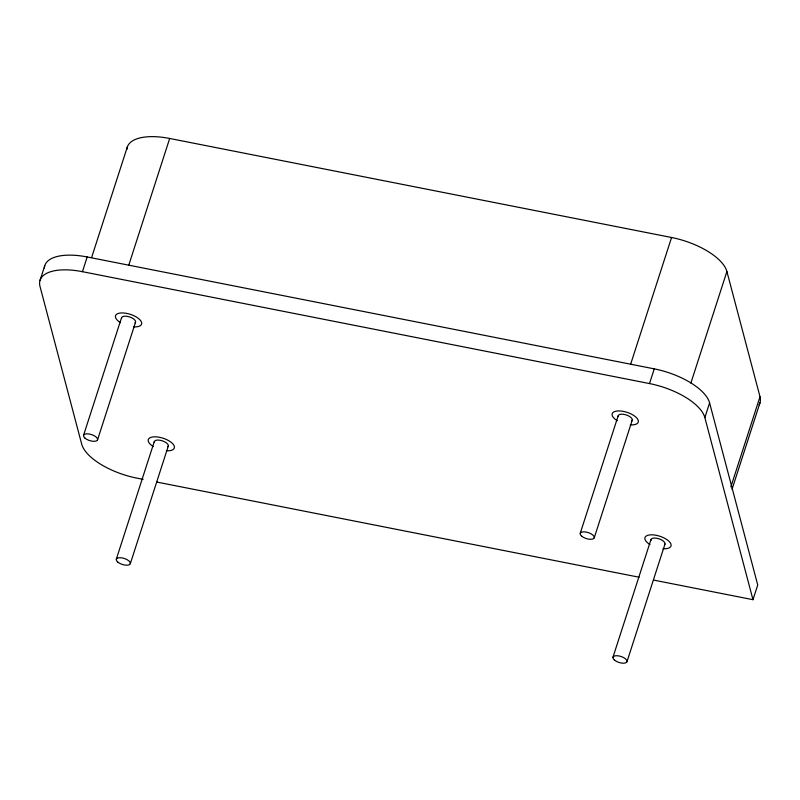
<?xml version="1.0" encoding="UTF-8"?>
<svg xmlns="http://www.w3.org/2000/svg" width="800" height="800" viewBox="0 0 800 800"><rect width="100%" height="100%" fill="white"/><g stroke="black" fill="none" stroke-linecap="round" stroke-linejoin="round"><path stroke-width="1.2" d="M40 280.43L44.75 265.73M143.15 479.36L137.02 478.15A51.33 22.02 17.9 0 1 81.69 444.12L40 286.42A51.33 22.02 17.9 0 1 82.44 271.68L87.19 256.97L654.26 368.86A51.33 22.02 17.9 0 1 709.6 402.89L757.73 584.98L752.98 599.69L653.79 580.12M91.6 257.57L127.24 147.23M128.68 265.42L169.68 138.47L671.57 237.5A51.33 22.02 17.9 0 1 726.9 271.53L760 396.72A51.33 22.02 17.9 0 1 759.06 404.82M83.55 435.33L121.55 317.68M97.56 439.81L135.56 322.16M116.3 559.22L154.3 441.56M130.31 563.7L168.31 446.04M630.57 364.45L671.57 237.5M580.22 533.33L618.22 415.68M594.24 537.81L632.24 420.16M752.98 599.69L704.85 417.6A51.33 22.02 17.9 0 0 649.51 383.57L654.26 368.86M690.88 383.06L726.9 271.53M612.97 657.22L650.97 539.56M704.85 417.6L709.6 402.89M626.99 661.7L664.99 544.04M730.87 486.89L760 396.72M732.03 489.31L760 402.7M82.44 271.68L649.51 383.57M156.62 482.02L639.09 577.22M120.55 322.7A13.69 5.87 17.9 0 1 119.67 313.11A13.69 5.87 17.9 0 1 139.64 319.5A13.69 5.87 17.9 0 1 133.59 326.86M649.98 544.58A13.69 5.87 17.9 0 1 649.09 535A13.69 5.87 17.9 0 1 669.07 541.39A13.69 5.87 17.9 0 1 663.01 548.75M617.23 420.7A13.69 5.87 17.9 0 1 616.35 411.11A13.69 5.87 17.9 0 1 636.32 417.5A13.69 5.87 17.9 0 1 630.27 424.86M153.3 446.58A13.69 5.87 17.9 0 1 152.42 437A13.69 5.87 17.9 0 1 172.39 443.39A13.69 5.87 17.9 0 1 166.34 450.75M44.35 268.01A51.33 22.02 17.9 0 1 87.19 256.97M650.97 540.42A7.36 3.16 17.9 0 1 658.9 538.79A7.36 3.16 17.9 0 1 664.51 544.75M154.3 442.42A7.36 3.16 17.9 0 1 162.23 440.79A7.36 3.16 17.9 0 1 167.83 446.75M121.55 318.53A7.36 3.16 17.9 0 1 129.48 316.9A7.36 3.16 17.9 0 1 135.09 322.86M618.22 416.53A7.36 3.16 17.9 0 1 626.15 414.9A7.36 3.16 17.9 0 1 631.76 420.86M126.84 149.51A51.33 22.02 17.9 0 1 169.68 138.47M614.37 660.01A7.36 3.16 17.9 0 0 626.51 662.41A7.36 3.16 17.9 0 0 619.05 655.96A7.36 3.16 17.9 0 0 614.37 660.01M581.62 536.12A7.36 3.16 17.9 0 0 593.76 538.52A7.36 3.16 17.9 0 0 586.31 532.08A7.36 3.16 17.9 0 0 581.62 536.12M117.7 562.01A7.36 3.16 17.9 0 0 129.83 564.4A7.36 3.16 17.9 0 0 122.38 557.96A7.36 3.16 17.9 0 0 117.7 562.01M84.95 438.12A7.36 3.16 17.9 0 0 97.08 440.52A7.36 3.16 17.9 0 0 89.63 434.08A7.36 3.16 17.9 0 0 84.95 438.12"/></g></svg>
